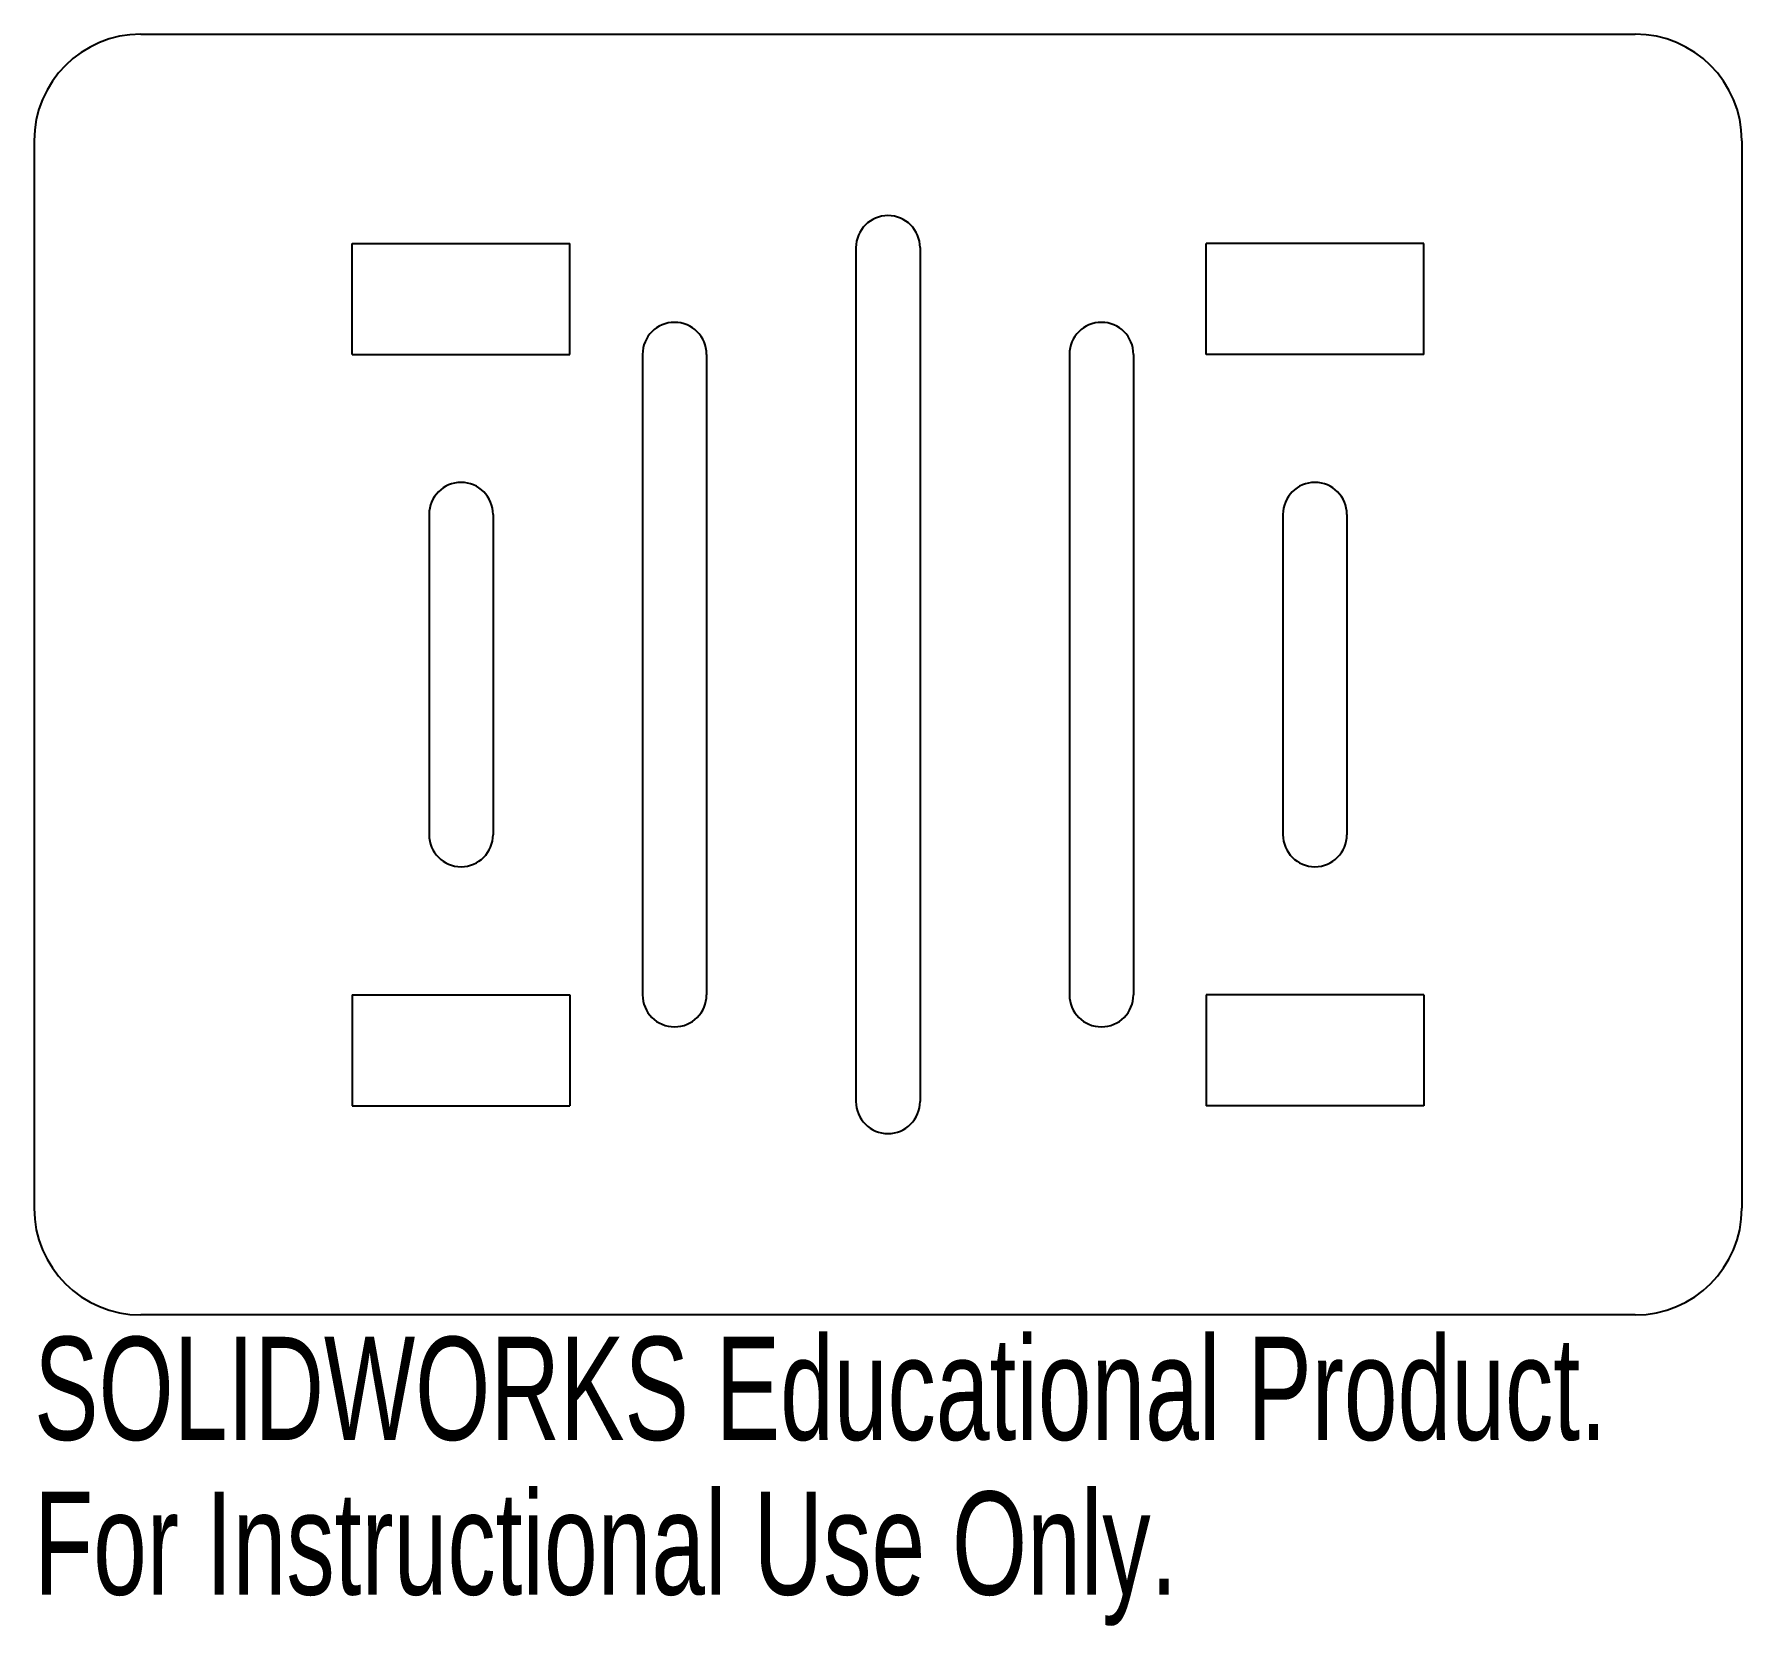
# Model space of a CAD drawing. Header units: millimetres. Extents: x -60 to 20, y -44.6 to 30.
import ezdxf

# ---------------------------------------------------------------- set-up
doc = ezdxf.new("R2010")
doc.units = ezdxf.units.MM
doc.styles.add('SLDTEXTSTYLE0', font='TXT', dxfattribs={"width": 0.7})

msp = doc.modelspace()

# ---------------------------------------------------------------- linework, layer by layer
at = {"color": 7, "linetype": 'Continuous', "lineweight": 25}
for p, q in [((-55, 30), (15, 30)), ((-60, 25), (-60, -25)), ((20, 25), (20, -25)), ((-45.1, 15), (-45.1, 20.2)), ((-45.1, 20.2), (-34.9, 20.2)), ((-34.9, 15), (-34.9, 20.2)), ((-5.1, 15), (-5.1, 20.2)), ((5.1, 20.2), (-5.1, 20.2)), ((5.1, 15), (5.1, 20.2)), ((-21.5, 20), (-21.5, -20)), ((-18.5, 20), (-18.5, -20)), ((-45.1, 15), (-34.9, 15)), ((-31.5, 15), (-31.5, -15)), ((-28.5, 15), (-28.5, -15)), ((-11.5, 15), (-11.5, -15)), ((-8.5, 15), (-8.5, -15)), ((5.1, 15), (-5.1, 15)), ((-41.5, 7.5), (-41.5, -7.5)), ((-38.5, 7.5), (-38.5, -7.5)), ((-1.5, 7.5), (-1.5, -7.5)), ((1.5, 7.5), (1.5, -7.5)), ((-45.1, -15), (-45.1, -20.2)), ((-45.1, -15), (-34.9, -15)), ((-34.9, -15), (-34.9, -20.2)), ((5.1, -15), (-5.1, -15)), ((-5.1, -15), (-5.1, -20.2)), ((5.1, -15), (5.1, -20.2)), ((-45.1, -20.2), (-34.9, -20.2)), ((5.1, -20.2), (-5.1, -20.2)), ((15, -30), (-55, -30))]:
    msp.add_line(p, q, dxfattribs=at)
for centre, radius, start, end in [((-55, 25), 5, 90, 180), ((15, 25), 5, 0, 90), ((-20, 20), 1.5, 0, 180), ((-30, 15), 1.5, 0, 180), ((-10, 15), 1.5, 0, 180), ((-40, 7.5), 1.5, 0, 180), ((0, 7.5), 1.5, 0, 180), ((-40, -7.5), 1.5, 180, 0), ((0, -7.5), 1.5, 180, 0), ((-30, -15), 1.5, 180, 0), ((-10, -15), 1.5, 180, 0), ((-20, -20), 1.5, 180, 0), ((-55, -25), 5, 180, 270), ((15, -25), 5, 270, 0)]:
    msp.add_arc(centre, radius, start, end, dxfattribs=at)

# ---------------------------------------------------------------- texts
at = {"color": 7, "linetype": 'Continuous', "char_height": 4.83362, "attachment_point": 1, "style": 'SLDTEXTSTYLE0'}
for s, insert in [('SOLIDWORKS Educational Product.', (-60, -31.02)), ('For Instructional Use Only.', (-60, -38.27))]:
    msp.add_mtext(s, dxfattribs=dict(at, insert=insert))

doc.saveas('drawing.dxf')
